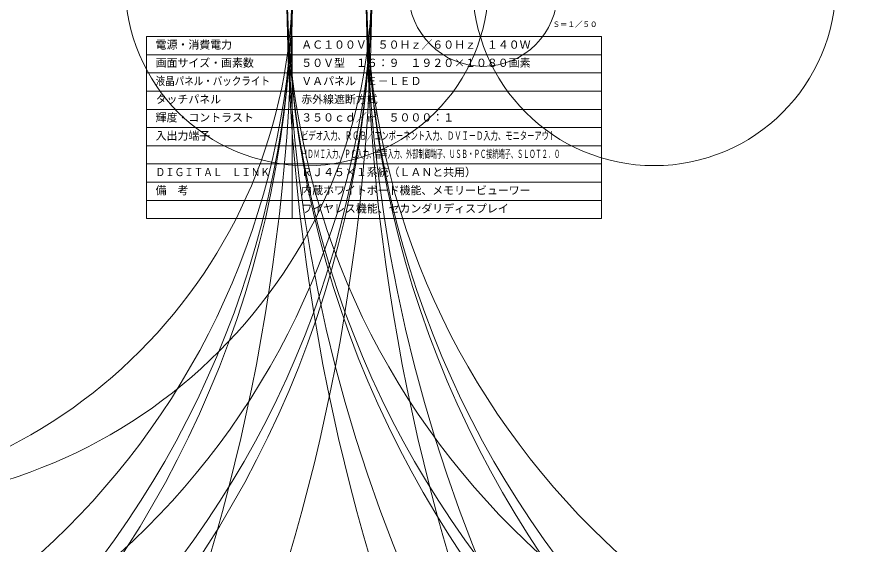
# Model space of a CAD drawing. Units: millimetres, scale not verified. Extents: x -3554 to 3609, y -547 to 7170.
# Drawn here: x -98.4 to 135.6, y -146.1 to -1.1 of the extents above; entities that cross this region are included whole.
import ezdxf
from ezdxf.enums import TextEntityAlignment as Align

# ---------------------------------------------------------------- set-up
doc = ezdxf.new("R2010")
doc.units = ezdxf.units.MM
doc.header["$LTSCALE"] = 0.125
doc.layers.add('0-2_MOJI1', color=7, linetype='Continuous')
doc.layers.add('0-4_TOUROKU', color=7, linetype='Continuous')
doc.layers.add('0-3_WAKU', color=1, linetype='Continuous', lineweight=18)
doc.layers.add('0-6_GAIKEI', color=7, linetype='Continuous', lineweight=18)
doc.styles.add('ＭＳ ゴシック', font='')
doc.styles.get('ＭＳ ゴシック').set_extended_font_data('MS Gothic')

msp = doc.modelspace()

# ---------------------------------------------------------------- linework, layer by layer
at = {"layer": '0-3_WAKU', "color": 4}
for p, q in [((-62.802, -56.4996), (-62.802, -6.4996)), ((-62.802, -6.4996), (62.198, -6.4996)), ((-22.802, -56.4996), (-22.802, -6.4996)), ((62.198, -56.4996), (62.198, -6.4996)), ((-62.802, -56.4996), (62.198, -56.4996))]:
    msp.add_line(p, q, dxfattribs=at)
at = {"layer": '0-3_WAKU'}
for p, q in [((62.198, -11.4996), (-62.802, -11.4996)), ((62.198, -16.4996), (-62.802, -16.4996)), ((62.198, -21.4996), (-62.802, -21.4996)), ((-62.802, -26.4996), (62.198, -26.4996)), ((-62.802, -31.4996), (62.198, -31.4996)), ((-62.802, -36.4996), (62.198, -36.4996)), ((-62.802, -41.4996), (62.198, -41.4996)), ((-62.802, -46.4996), (62.198, -46.4996)), ((-62.802, -51.4996), (62.198, -51.4996))]:
    msp.add_line(p, q, dxfattribs=at)
at = {"layer": '0-6_GAIKEI'}
for centre, radius in [((-578.4515, 8.6413), 555.7666), ((-556.6515, 8.6413), 555.7666), ((531.4664, 8.6413), 555.7547), ((553.2664, 8.6413), 555.7547), ((395.7501, 7.9905), 419.9585), ((417.5501, 7.9905), 419.9585), ((-311.617, 8.7449), 288.8522), ((-289.817, 8.7449), 288.8522), ((258.0484, 8.7529), 282.2568), ((279.8484, 8.7529), 282.2568), ((-287.7845, 8.7876), 265.0997), ((-265.9845, 8.7876), 265.0997), ((240.8097, 8.7876), 265.098), ((262.6097, 8.7876), 265.098), ((-234.0081, 8.0377), 211.3233), ((-212.2081, 8.0377), 211.3233), ((187.1153, 8.0377), 211.4037), ((208.9153, 8.0377), 211.4037), ((-165.7752, 8.2009), 143.0104), ((-143.9752, 8.2009), 143.0104), ((-18.781, 7.9395), 49.9065), ((76.6435, 7.9395), 49.8981)]:
    msp.add_circle(centre, radius, dxfattribs=at)
at = {"layer": '0-6_GAIKEI', "color": 1}
msp.add_circle((29.6378, 5.7622), 20.4448, dxfattribs=at)

# ---------------------------------------------------------------- texts
at = {"layer": '0-2_MOJI1', "style": 'ＭＳ ゴシック'}
for s, p in [('電源・消費電力', (-60.302, -10.4996)), ('ＡＣ１００Ｖ\u3000５０Ｈｚ／６０Ｈｚ\u3000１４０Ｗ', (-20.302, -10.4996)), ('画面サイズ・画素数', (-60.302, -15.4996)), ('５０Ｖ型\u3000１６：９\u3000１９２０×１０８０画素', (-20.302, -15.4996)), ('ＶＡパネル\u3000Ｅ－ＬＥＤ', (-20.302, -20.4996)), ('タッチパネル', (-60.302, -25.4996)), ('赤外線遮断方式', (-20.302, -25.4996)), ('輝度・コントラスト', (-60.302, -30.4996)), ('３５０ｃｄ／㎡\u3000５０００：１', (-20.302, -30.4996)), ('入出力端子', (-60.302, -35.4996)), ('ＲＪ４５×１系統（ＬＡＮと共用）', (-20.302, -45.4996)), ('備\u3000考', (-60.302, -50.4996)), ('内蔵ホワイトボード機能、メモリービューワー', (-20.302, -50.4996)), ('ワイヤレス機能、セカンダリディスプレイ', (-20.302, -55.4996))]:
    msp.add_text(s, height=2.199, dxfattribs=at).set_placement(p, align=Align.BOTTOM_LEFT)
for s, width, p in [('液晶パネル・バックライト', 0.85, (-60.302, -20.4996)), ('ビデオ入力、ＲＧＢ／コンポーネント入力、ＤＶＩ－Ｄ入力、モニターアウト', 0.65, (-20.302, -35.4996)), ('ＨＤＭＩ入力、ＰＣ入力、音声入力、外部制御端子、ＵＳＢ・ＰＣ接続端子、ＳＬＯＴ２．０', 0.55, (-20.302, -40.4996)), ('ＤＩＧＩＴＡＬ\u3000ＬＩＮＫ', 0.85, (-60.302, -45.4996))]:
    msp.add_text(s, height=2.199, dxfattribs=dict(at, width=width)).set_placement(p, align=Align.BOTTOM_LEFT)
at = {"layer": '0-4_TOUROKU', "style": 'ＭＳ ゴシック'}
msp.add_text('Ｓ＝１／５０', height=1.466, dxfattribs=at).set_placement((48.7312, -4.3125), align=Align.BOTTOM_LEFT)

doc.saveas('drawing.dxf')
